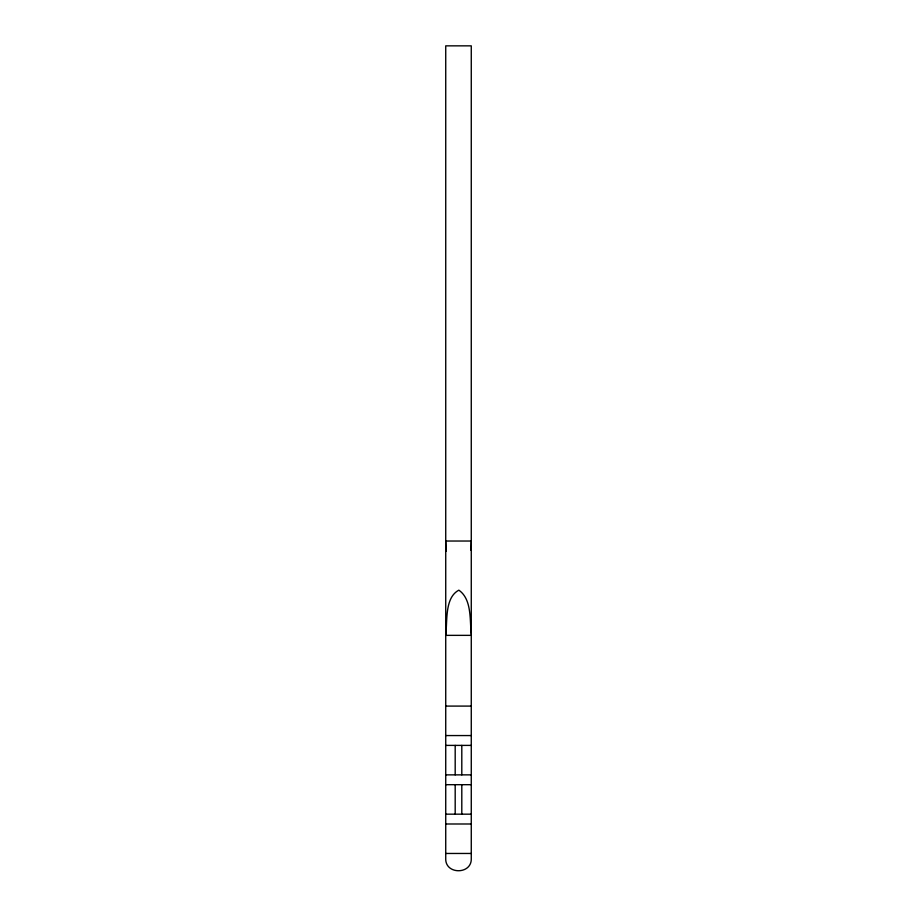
<?xml version="1.0" encoding="UTF-8"?>
<svg xmlns="http://www.w3.org/2000/svg" width="917" height="917" viewBox="0 0 917 917"><rect width="100%" height="100%" fill="white"/><g stroke="black" fill="none" stroke-linecap="round" stroke-linejoin="round"><path stroke-width="1.38" d="M471.269 635.355L471.269 45.85L445.731 45.85L445.731 858.381C444.963 874.841 472.037 874.841 471.269 858.381L471.269 635.355L445.731 635.355M445.731 634.942C447.507 621.096 444.539 597.609 458.867 590.17C471.934 599.305 469.676 619.686 471.269 633.956M471.006 550.349L471.269 541.03L445.731 541.03L446.063 551.312M445.731 706.09L471.269 706.09M445.731 735.56L471.269 735.56M445.731 745.395L471.269 745.395M445.731 774.865L471.269 774.865M445.731 784.688L471.269 784.688M445.731 814.17L471.269 814.17M445.731 823.993L471.269 823.993M445.731 853.463L471.269 853.463M461.801 745.395L461.801 774.865M461.801 784.688L461.801 814.17M455.187 745.395L455.187 774.865M455.187 784.688L455.187 814.17"/></g></svg>
